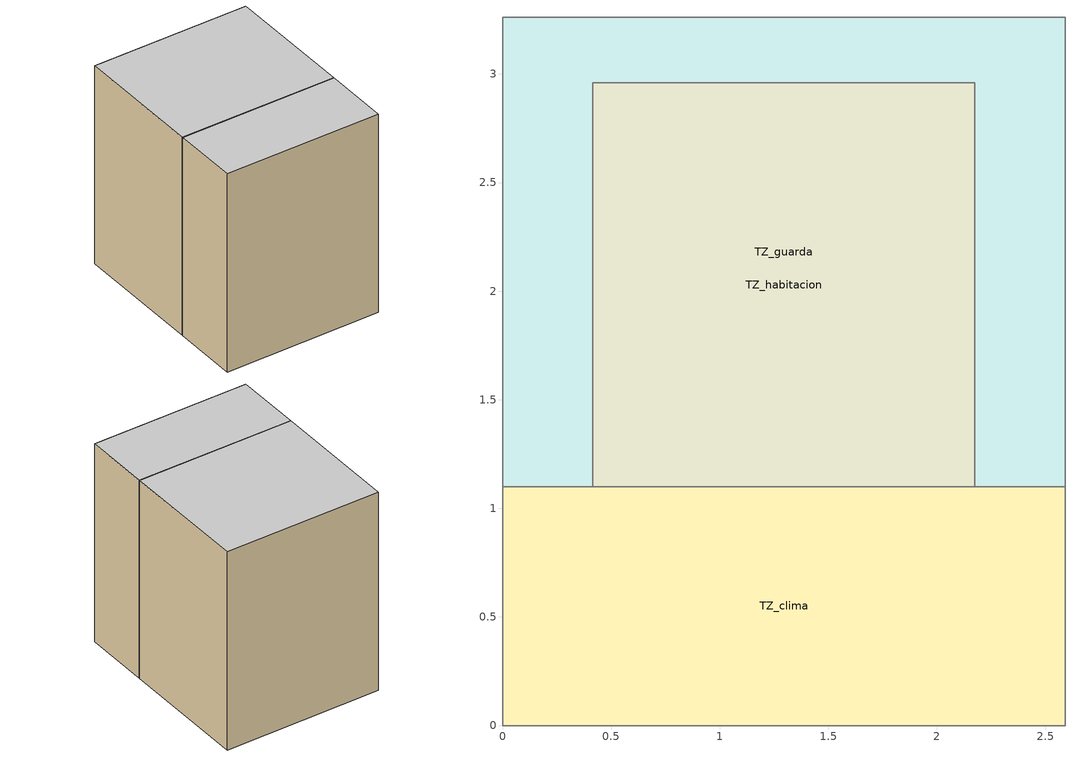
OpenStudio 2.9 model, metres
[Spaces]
TZ_clima
 floor adiabatic (SC_jr): 2.59,1.1 2.59,0 0,0 0,1.1 z0
 wall adiabatic (SC_jr): 0,1.1 0,0 2.59,0 2.59,1.1 z0:3.38
 wall to TZ_guarda (SC_jr): 2.59,1.1 0,1.1 z2.93:3.38; 2.59,1.1 2.17,1.1 / 0.41,1.1 0,1.1 z0.33:2.93; 2.59,1.1 0,1.1 z0:0.33
 wall to TZ_habitacion (SC_jr): 2.17,1.1 0.41,1.1 z0.33:2.93
 ceiling adiabatic (SC_jr): 2.59,0 2.59,1.1 0,1.1 0,0 z3.38
TZ_guarda
 floor adiabatic (SC_jr): 2.59,3.26 2.59,1.1 0,1.1 0,3.26 z0
 floor to TZ_habitacion (LaminaNOMASS): 2.17,2.96 2.17,1.1 0.41,1.1 0.41,2.96 z2.93
 wall adiabatic (SC_jr): 2.59,1.1 2.59,3.26 0,3.26 0,1.1 z0:3.38
 wall to TZ_habitacion (LaminaNOMASS): 0.41,1.1 0.41,2.96 2.17,2.96 2.17,1.1 z0.33:2.93
 ceiling adiabatic (SC_jr): 2.59,1.1 2.59,3.26 0,3.26 0,1.1 z3.38
TZ_habitacion
 floor to TZ_guarda (LaminaNOMASS): 2.17,2.96 2.17,1.1 0.41,1.1 0.41,2.96 z0.33
[Building]
LES
[SizingPeriod:DesignDay]
Sizing Period Design Day 1: Maximum Dry-Bulb Temperature {C}=40; Daily Dry-Bulb Temperature Range {deltaC}=10; Humidity Indicating Conditions at Maximum Dry-Bulb=23; Barometric Pressure {Pa}=87900; Wind Speed {m/s}=0; Wind Direction {deg}=0; Sky Clearness=0; Rain Indicator=0; Snow Indicator=0; Day of Month=1; Month=2; Day Type=SummerDesignDay; Daylight Saving Time Indicator=0; Humidity Indicating Type=WetBulb; Dry-Bulb Temperature Range Modifier Type=DefaultMultipliers; Solar Model Indicator=ASHRAEClearSky
[Material]
Poliuretano expandido: Roughness=Smooth; Thickness {m}=0.11; Conductivity {W/m-K}=0.035; Density {kg/m3}=25; Specific Heat {J/kg-K}=1400; Thermal Absorptance=1e-007; Solar Absorptance=0.3; Visible Absorptance=0.3
[Material:NoMass]
LaminaNM: Roughness=Smooth; Thermal Resistance {m2-K/W}=0.001; Thermal Absorptance=1e-007; Solar Absorptance=0.7; Visible Absorptance=0.7
[Construction]
SC_jr: Poliuretano expandido
LaminaNOMASS: LaminaNM
[ThermalZone] Use Ideal Air Loads=No
Name | Thermostat
TZ_clima Thermal Zone | TSDS1
TZ_guarda Thermal Zone | TSDS2
TZ_habitacion Thermal Zone | TSDS3
[Sizing:Zone] Zone Cooling Design Supply Air Temperature Input Method=SupplyAirTemperature; Zone Cooling Design Supply Air Temperature {C}=14; Zone Cooling Design Supply Air Temperature Difference {deltaC}=11.11; Zone Heating Design Supply Air Temperature Input Method=SupplyAirTemperature; Zone Heating Design Supply Air Temperature {C}=40; Zone Heating Design Supply Air Temperature Difference {deltaC}=11.11; Zone Cooling Design Supply Air Humidity Ratio {kg-H2O/kg-air}=0.0085; Zone Heating Design Supply Air Humidity Ratio {kg-H2O/kg-air}=0.008; Cooling Design Air Flow Method=DesignDay; Cooling Design Air Flow Rate {m3/s}=0; Cooling Minimum Air Flow per Zone Floor Area {m3/s-m2}=0.000762; Cooling Minimum Air Flow {m3/s}=0; Cooling Minimum Air Flow Fraction=0; Heating Design Air Flow Method=DesignDay; Heating Design Air Flow Rate {m3/s}=0; Heating Maximum Air Flow per Zone Floor Area {m3/s-m2}=0.002032; Heating Maximum Air Flow {m3/s}=0.141576; Heating Maximum Air Flow Fraction=0.3; Design Zone Air Distribution Effectiveness in Cooling Mode=1; Design Zone Air Distribution Effectiveness in Heating Mode=1; Account for Dedicated Outdoor Air System=No; Dedicated Outdoor Air System Control Strategy=NeutralSupplyAir; Dedicated Outdoor Air Low Setpoint Temperature for Design {C}=autosize; Dedicated Outdoor Air High Setpoint Temperature for Design {C}=autosize
TZ_clima Thermal Zone; TZ_guarda Thermal Zone; TZ_habitacion Thermal Zone
[Space]
Name | Thermal Zone | Design Specification Outdoor Air Object
TZ_clima | TZ_clima Thermal Zone | 189.1-2009 - Office - OpenOffice - CZ4-8 Ventilation
TZ_guarda | TZ_guarda Thermal Zone | DesignSpecification:OutdoorAir #1
TZ_habitacion | TZ_habitacion Thermal Zone | DesignSpecification:OutdoorAir #2
[ThermostatSetpoint:DualSetpoint]
Name | Heating Setpoint Temperature Schedule | Cooling Setpoint Temperature Schedule
TSDS1 | Heating | Cooling
TSDS2 | Heating_2 | Cooling_2
TSDS3 | Heating_3 | Cooling_3
[DesignSpecification:OutdoorAir] Outdoor Air Method=Sum; Outdoor Air Flow per Person {m3/s-person}=0.00943895; Outdoor Air Flow per Floor Area {m3/s-m2}=0; Outdoor Air Flow Rate {m3/s}=0
189.1-2009 - Office - OpenOffice - CZ4-8 Ventilation; DesignSpecification:OutdoorAir #1; DesignSpecification:OutdoorAir #2
[EnergyManagementSystem:Sensor]
Name | Output Variable or Output Meter Index Key | Output Variable or Output Meter
Tout | Environment | Site Outdoor Air Drybulb Temperature
Thab | TZ_habitacion | Output:Variable #3
[EnergyManagementSystem:Actuator] Actuated Component Type=Schedule:Compact; Actuated Component Control Type=Schedule Value
Name | Actuated Component
Tgc | Cooling_2
Tgh | Heating_2
Tcc | Cooling
Tch | Heating
[EnergyManagementSystem:OutputVariable] Type of Data in Variable=Averaged; Update Frequency=ZoneTimestep; EMS Program or Subroutine=Guarda_C; Units=C
Name | EMS Variable
Termostato Guarda Cooling | Tgc
Termostato Guarda Heating | Tgh
Temperatura Habitacion | Thab
Temperatura Clima Cooling | Tcc
Temperatura Clima Heating | Tch
Temperatura exterior | Tout
[EnergyManagementSystem:Program]
Guarda_C: SET Tgh= Thab; SET Tgc=Thab; SET Tch =Tout; SET Tcc = Tout
[EnergyManagementSystem:ProgramCallingManager]
EMS_CM: BeginTimestepBeforePredictor; Guarda_C
[Schedule:Compact]
Cooling_2; Cooling; Cooling_3: Through: 12/31, For: AllDays, Until: 24:00, 20
Heating; Heating_2; Heating_3: Through: 12/31, For: AllDays, Until: 24:00, 18
